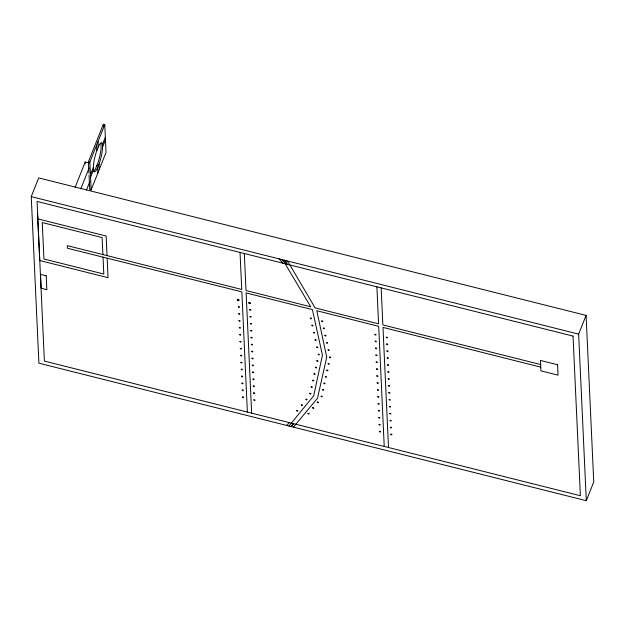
<?xml version="1.0" encoding="UTF-8"?>
<svg xmlns="http://www.w3.org/2000/svg" width="625" height="625" viewBox="0 0 625 625"><rect width="100%" height="100%" fill="white"/><g stroke="black" fill="none" stroke-linecap="round" stroke-linejoin="round"><path stroke-width="0.94" d="M93.516 171.32A15 3.008 -75.9 0 0 95.703 168.32L98.117 162.266A15 3.008 -75.9 0 0 101.125 147.852L100.922 143.359M98.352 165.945L99.539 162.617A15 3.008 -75.9 0 0 102.547 148.211L102.344 143.719A15 3.008 -75.9 0 0 98.766 145.859L96.359 151.922A15 3.008 -75.9 0 0 93.344 166.328L93.555 170.82A15 3.008 -75.9 0 0 97.125 168.68L98.352 165.945L96.922 165.586M31.25 196.617L38.703 177.898L586.094 315.398L593.75 481.969L586.297 500.695L38.906 363.195L31.25 196.617L578.641 334.125L586.297 500.695M75.109 187.375L85.211 162.008L89.281 163.031M88.961 173.242L88.43 161.758L103.336 124.305L104.766 124.664L106.039 152.422L91.133 189.875L89.711 189.516L89.047 175.156M91.133 189.875L89.859 162.117L104.766 124.664M80.812 188.805L89.109 167.969M90.438 174.695L93.32 167.438M102.453 144.5L105.344 137.242M90.555 177.297L93.445 170.047M102.57 147.102L105.461 139.844M86.5 190L89.742 181.852M578.641 334.125L586.094 315.398M286.789 425.461L289.148 422.562M288.984 426.008L313.719 395.758L322.445 355.117L312.391 309.617L246.125 292.93L251.656 413.148M291.273 426.586L293.641 423.695M291.156 426.555L293.539 423.672M293.453 427.133L317.508 398.234L326.734 357.086L316.781 310.727L378.703 326.328L384.227 446.445M237.57 299.273L238.367 299.273M240.039 252.438L241.742 289.461L67.266 245.633L67.383 248.242L241.852 291.852L247.375 412.07M88.43 161.758L89.859 162.117M540.641 364.547L382.859 324.914L381.164 287.891M540.758 367.148L382.977 327.398L388.5 447.523M279.156 258.891L282.898 263.203M284.258 260.172L287.453 264.352M281.656 259.523L284.18 262.141L310.742 306.797L246.016 290.539L244.313 253.516M284.125 260.141L286.289 262.398M286.711 260.789L288.578 262.742L315.117 307.898L378.586 323.836L376.883 286.812M103.336 124.305L103.422 126.219M107.031 255.625L106.133 236.039L37.852 218.883L37.461 213.453L39.766 260.531L108.047 277.68L107.148 258.227M98.008 141.633L98.258 147.008M99.039 164.016L99.289 169.398M102.906 254.594L102.125 237.594L42.258 222.555L43.93 258.992L103.805 274.031L103.031 257.195M96.609 145.141L96.859 150.523M97.641 167.531L97.891 172.906M85.211 162.008L85.289 163.859M237.273 299.945C238.055 301.828 239.539 299.438 237.344 299.859M238.023 299.992C238.969 301.977 240.125 299.266 238.023 299.992M238.336 306.781C239.109 308.664 240.594 306.273 238.398 306.695M238.648 313.727C239.594 315.703 240.758 313 238.648 313.727M238.969 320.664C239.914 322.648 241.078 319.938 238.969 320.664M239.289 327.609C240.234 329.586 241.391 326.875 239.289 327.609M239.609 334.547C240.555 336.523 241.711 333.82 239.609 334.547M239.93 341.484C240.875 343.469 242.031 340.758 239.93 341.484M240.242 348.43C241.195 350.414 242.359 347.695 240.242 348.43M248.68 302.812C249.625 304.789 250.781 302.086 248.68 302.812M249.398 302.852C250.344 304.828 251.5 302.125 249.398 302.852M240.562 355.367C241.516 357.344 242.672 354.641 240.562 355.367M249.711 309.641C250.656 311.617 251.812 308.914 249.711 309.641M240.883 362.312C241.828 364.289 242.992 361.578 240.883 362.312M250.023 316.578C250.977 318.562 252.133 315.852 250.023 316.578M241.203 369.25C242.148 371.227 243.312 368.523 241.203 369.25M250.344 323.523C251.289 325.5 252.453 322.797 250.344 323.523M241.523 376.188C242.469 378.172 243.625 375.461 241.523 376.188M250.664 330.461C251.609 332.445 252.773 329.734 250.664 330.461M241.844 383.133C242.789 385.109 243.945 382.406 241.844 383.133M250.984 337.406C251.93 339.383 253.086 336.68 250.984 337.406M242.164 390.07C243.109 392.047 244.266 389.344 242.164 390.07M251.305 344.344C252.25 346.32 253.406 343.617 251.305 344.344M242.484 397.008C243.43 398.992 244.586 396.281 242.484 397.008M251.617 351.281C252.57 353.273 253.734 350.555 251.617 351.281M251.945 358.227C252.891 360.203 254.047 357.5 251.945 358.227M252.258 365.164C253.211 367.148 254.367 364.438 252.258 365.164M252.578 372.109C253.523 374.086 254.688 371.375 252.578 372.109M252.898 379.047C253.68 380.93 255.164 378.539 252.969 378.961M253.219 385.984C254.164 387.969 255.32 385.258 253.219 385.984M253.539 392.93C254.484 394.906 255.641 392.203 253.539 392.93M253.859 399.867C254.805 401.844 255.961 399.141 253.859 399.867M310.312 318.156C311.258 320.133 312.414 317.43 310.312 318.156M296.594 410.602C297.539 412.586 298.703 409.875 296.594 410.602M311.883 325.258C312.828 327.242 313.984 324.531 311.883 325.258M313.477 332.523C314.422 334.5 315.586 331.797 313.477 332.523M301.266 404.914C302.211 406.898 303.367 404.188 301.266 404.914M315.07 339.781C316.016 341.766 317.18 339.055 315.07 339.781M305.93 399.227C306.875 401.211 308.031 398.5 305.93 399.227M316.672 347.047C317.617 349.023 318.773 346.32 316.672 347.047M321.688 321.016C322.633 322.992 323.797 320.281 321.688 321.016M309.742 393.328C310.688 395.305 311.844 392.602 309.742 393.328M311.148 386.82C312.094 388.797 313.25 386.094 311.148 386.82M312.555 380.312C313.328 382.195 314.82 379.805 312.617 380.227M313.961 373.805C314.906 375.781 316.062 373.078 313.961 373.805M315.359 367.297C316.305 369.273 317.461 366.57 315.359 367.297M316.766 360.789C317.547 362.672 319.031 360.281 316.836 360.703M318.18 354.281C319.125 356.266 320.281 353.555 318.18 354.281M307.969 413.461C308.914 415.445 310.078 412.734 307.969 413.461M323.258 328.117C324.203 330.094 325.359 327.391 323.258 328.117M324.852 335.383C325.805 337.359 326.961 334.648 324.852 335.383M312.641 407.773C313.586 409.75 314.742 407.047 312.641 407.773M326.445 342.641C327.398 344.617 328.555 341.914 326.445 342.641M317.305 402.086C318.25 404.063 319.406 401.359 317.305 402.086M328.047 349.898C328.992 351.883 330.148 349.172 328.047 349.898M321.117 396.188C322.062 398.164 323.227 395.453 321.117 396.188M322.523 389.672C323.469 391.656 324.625 388.945 322.523 389.672M323.93 383.172C324.875 385.148 326.031 382.445 323.93 383.172M325.336 376.664C326.281 378.641 327.438 375.938 325.336 376.664M326.734 370.156C327.68 372.133 328.844 369.422 326.734 370.156M328.148 363.648C329.094 365.625 330.25 362.922 328.148 363.648M329.555 357.141C330.5 359.117 331.656 356.414 329.555 357.141M374.891 334.375C375.836 336.359 377 333.648 374.891 334.375M375.203 341.164C376.148 343.148 377.305 340.438 375.203 341.164M375.523 348.109C376.469 350.086 377.625 347.383 375.523 348.109M375.844 355.047C376.789 357.023 377.945 354.32 375.844 355.047M376.164 361.984C377.109 363.969 378.266 361.258 376.164 361.984M376.477 368.93C377.43 370.906 378.586 368.203 376.477 368.93M376.797 375.867C377.742 377.852 378.906 375.141 376.797 375.867M377.117 382.805C378.062 384.797 379.234 382.078 377.117 382.805M386.266 337.234C387.211 339.211 388.375 336.508 386.266 337.234M377.438 389.75C378.383 391.727 379.539 389.023 377.438 389.75M386.578 344.023C387.523 346 388.688 343.297 386.578 344.023M377.758 396.688C378.703 398.672 379.859 395.961 377.758 396.688M386.898 350.961C387.844 352.945 389 350.234 386.898 350.961M378.078 403.633C379.023 405.609 380.18 402.906 378.078 403.633M387.219 357.906C388.164 359.883 389.32 357.18 387.219 357.906M378.398 410.57C379.344 412.547 380.5 409.844 378.398 410.57M387.539 364.844C388.484 366.82 389.641 364.117 387.539 364.844M378.711 417.516C379.664 419.492 380.82 416.781 378.711 417.516M387.859 371.781C388.805 373.766 389.961 371.055 387.859 371.781M379.031 424.453C379.977 426.43 381.141 423.727 379.031 424.453M388.172 378.727C389.125 380.703 390.281 378 388.172 378.727M379.352 431.391C380.133 433.273 381.617 430.883 379.422 431.305M388.492 385.664C389.445 387.656 390.609 384.93 388.492 385.664M388.812 392.609C389.758 394.586 390.922 391.883 388.812 392.609M389.133 399.547C390.078 401.523 391.234 398.82 389.133 399.547M389.453 406.484C390.398 408.469 391.555 405.758 389.453 406.484M389.773 413.43C390.719 415.406 391.875 412.703 389.773 413.43M390.094 420.367C391.039 422.352 392.195 419.641 390.094 420.367M390.406 427.312C391.352 429.289 392.516 426.578 390.406 427.312M390.727 434.25C391.672 436.227 392.836 433.523 390.727 434.25M573.039 336.086L37.055 201.453L44.391 361.086L580.375 495.719L573.039 336.086M557.555 364.734L540.453 360.438L540.93 370.852L558.039 375.148L557.555 364.734M46.203 275.789L40.5 274.352L41.133 288.234L46.836 289.672L46.203 275.789"/></g></svg>
